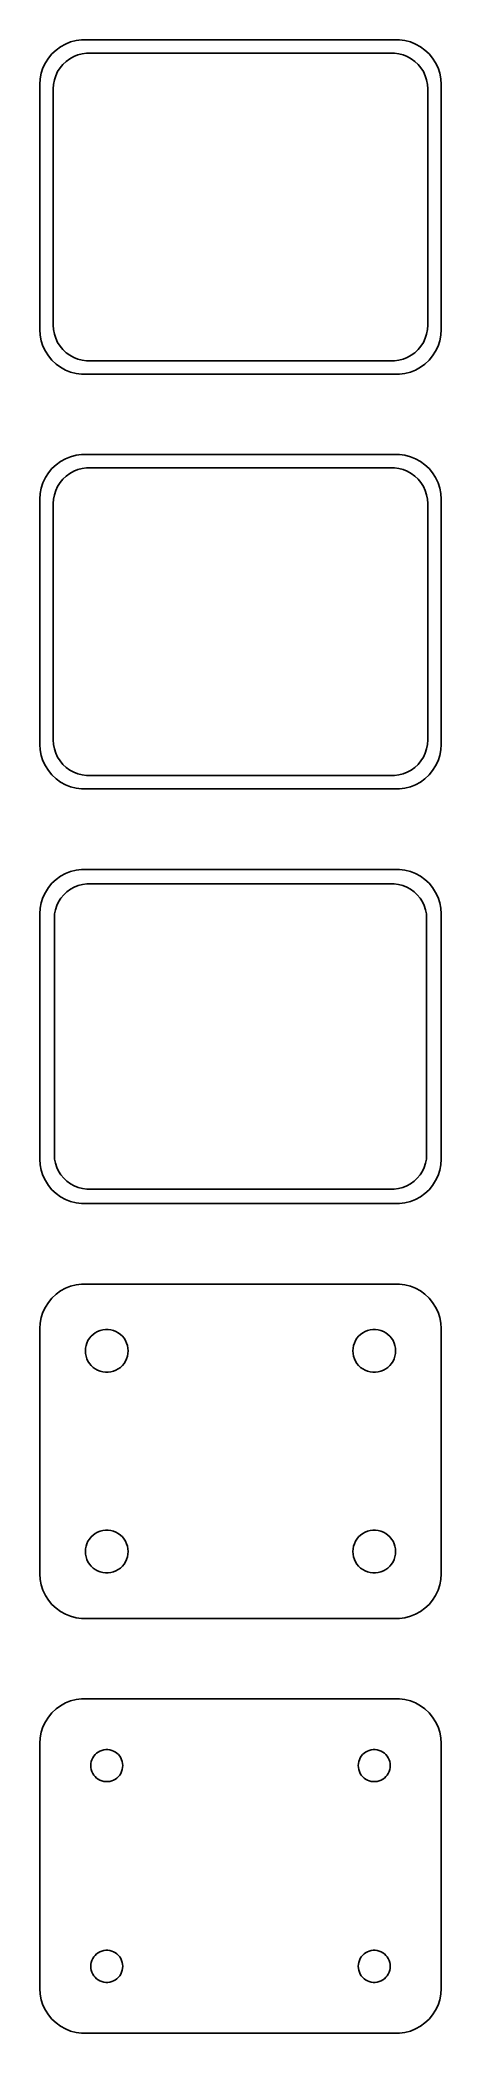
# Model space of a CAD drawing. Header units: metres. Extents: x -22 to 22, y 167 to 391.
import ezdxf

# ---------------------------------------------------------------- set-up
doc = ezdxf.new("R2010")
doc.units = ezdxf.units.M

msp = doc.modelspace()

# ---------------------------------------------------------------- linework, layer by layer
for p, q in [((-21.1448, 389.173), (-21.5451, 388.689)), ((-20.6871, 389.603), (-21.1448, 389.173)), ((-20.1791, 389.972), (-20.6871, 389.603)), ((-19.6289, 390.274), (-20.1791, 389.972)), ((-19.0451, 390.505), (-19.6289, 390.274)), ((-19.1433, 388.627), (-18.7031, 388.869)), ((-18.4369, 390.661), (-19.0451, 390.505)), ((-18.7031, 388.869), (-18.2361, 389.054)), ((-17.8139, 390.74), (-18.4369, 390.661)), ((-18.2361, 389.054), (-17.7495, 389.179)), ((17.8139, 390.74), (-17.8139, 390.74)), ((-17.7495, 389.179), (-17.2512, 389.242)), ((-17.2512, 389.242), (17.2512, 389.242)), ((17.2512, 389.242), (17.7495, 389.179)), ((17.7495, 389.179), (18.2361, 389.054)), ((18.4369, 390.661), (17.8139, 390.74)), ((18.2361, 389.054), (18.7031, 388.869)), ((19.0451, 390.505), (18.4369, 390.661)), ((18.7031, 388.869), (19.1433, 388.627)), ((19.6289, 390.274), (19.0451, 390.505)), ((20.1791, 389.972), (19.6289, 390.274)), ((20.6871, 389.603), (20.1791, 389.972)), ((21.1448, 389.173), (20.6871, 389.603)), ((21.5451, 388.689), (21.1448, 389.173)), ((-22.3429, 386.993), (-22.4606, 386.377)), ((-22.1489, 387.591), (-22.3429, 386.993)), ((-21.8815, 388.159), (-22.1489, 387.591)), ((-21.5451, 388.689), (-21.8815, 388.159)), ((-20.8743, 386.245), (-20.7191, 386.722)), ((-20.7191, 386.722), (-20.5052, 387.177)), ((-20.5052, 387.177), (-20.2361, 387.601)), ((-20.2361, 387.601), (-19.9159, 387.988)), ((-19.9159, 387.988), (-19.5497, 388.332)), ((-19.5497, 388.332), (-19.1433, 388.627)), ((19.1433, 388.627), (19.5497, 388.332)), ((19.5497, 388.332), (19.9159, 387.988)), ((19.9159, 387.988), (20.2361, 387.601)), ((20.2361, 387.601), (20.5052, 387.177)), ((20.5052, 387.177), (20.7191, 386.722)), ((20.7191, 386.722), (20.8743, 386.245)), ((21.8815, 388.159), (21.5451, 388.689)), ((22.1489, 387.591), (21.8815, 388.159)), ((22.3429, 386.993), (22.1489, 387.591)), ((22.4606, 386.377), (22.3429, 386.993)), ((-22.4606, 386.377), (-22.5, 385.75)), ((-22.5, 385.75), (-22.5, 358.25)), ((-21, 385.25), (-20.9684, 385.751)), ((-21, 358.75), (-21, 385.25)), ((-20.9684, 385.751), (-20.8743, 386.245)), ((20.8743, 386.245), (20.9684, 385.751)), ((20.9684, 385.751), (21, 385.25)), ((21, 385.25), (21, 358.75)), ((22.5, 385.75), (22.4606, 386.377)), ((22.5, 358.25), (22.5, 385.75)), ((-22.5, 358.25), (-22.4606, 357.623)), ((-22.4606, 357.623), (-22.3429, 357.007)), ((-20.9684, 358.249), (-21, 358.75)), ((-20.8743, 357.755), (-20.9684, 358.249)), ((-20.7191, 357.278), (-20.8743, 357.755)), ((20.8743, 357.755), (20.7191, 357.278)), ((20.9684, 358.249), (20.8743, 357.755)), ((21, 358.75), (20.9684, 358.249)), ((22.3429, 357.007), (22.4606, 357.623)), ((22.4606, 357.623), (22.5, 358.25)), ((-22.3429, 357.007), (-22.1489, 356.409)), ((-22.1489, 356.409), (-21.8815, 355.841)), ((-21.8815, 355.841), (-21.5451, 355.311)), ((-20.5052, 356.823), (-20.7191, 357.278)), ((-20.2361, 356.399), (-20.5052, 356.823)), ((-19.9159, 356.012), (-20.2361, 356.399)), ((-19.5497, 355.668), (-19.9159, 356.012)), ((-19.1433, 355.373), (-19.5497, 355.668)), ((-18.7031, 355.131), (-19.1433, 355.373)), ((19.1433, 355.373), (18.7031, 355.131)), ((19.5497, 355.668), (19.1433, 355.373)), ((19.9159, 356.012), (19.5497, 355.668)), ((20.2361, 356.399), (19.9159, 356.012)), ((20.5052, 356.823), (20.2361, 356.399)), ((20.7191, 357.278), (20.5052, 356.823)), ((21.5451, 355.311), (21.8815, 355.841)), ((21.8815, 355.841), (22.1489, 356.409)), ((22.1489, 356.409), (22.3429, 357.007)), ((-21.5451, 355.311), (-21.1448, 354.827)), ((-21.1448, 354.827), (-20.6871, 354.397)), ((-20.6871, 354.397), (-20.1791, 354.028)), ((-20.1791, 354.028), (-19.6289, 353.726)), ((-19.6289, 353.726), (-19.0451, 353.495)), ((-19.0451, 353.495), (-18.4369, 353.339)), ((-18.2361, 354.946), (-18.7031, 355.131)), ((-18.4369, 353.339), (-17.8139, 353.26)), ((-17.7495, 354.821), (-18.2361, 354.946)), ((-17.8139, 353.26), (17.8139, 353.26)), ((-17.2512, 354.758), (-17.7495, 354.821)), ((17.2512, 354.758), (-17.2512, 354.758)), ((17.7495, 354.821), (17.2512, 354.758)), ((18.2361, 354.946), (17.7495, 354.821)), ((17.8139, 353.26), (18.4369, 353.339)), ((18.7031, 355.131), (18.2361, 354.946)), ((18.4369, 353.339), (19.0451, 353.495)), ((19.0451, 353.495), (19.6289, 353.726)), ((19.6289, 353.726), (20.1791, 354.028)), ((20.1791, 354.028), (20.6871, 354.397)), ((20.6871, 354.397), (21.1448, 354.827)), ((21.1448, 354.827), (21.5451, 355.311)), ((-18.4369, 344.161), (-19.0451, 344.005)), ((-17.8139, 344.24), (-18.4369, 344.161)), ((17.8139, 344.24), (-17.8139, 344.24)), ((18.4369, 344.161), (17.8139, 344.24)), ((19.0451, 344.005), (18.4369, 344.161)), ((-21.5451, 342.189), (-21.8815, 341.659)), ((-21.1448, 342.673), (-21.5451, 342.189)), ((-20.6871, 343.103), (-21.1448, 342.673)), ((-20.1791, 343.472), (-20.6871, 343.103)), ((-19.6289, 343.774), (-20.1791, 343.472)), ((-19.0451, 344.005), (-19.6289, 343.774)), ((-19.5497, 341.832), (-19.1433, 342.127)), ((-19.1433, 342.127), (-18.7031, 342.369)), ((-18.7031, 342.369), (-18.2361, 342.554)), ((-18.2361, 342.554), (-17.7495, 342.679)), ((-17.7495, 342.679), (-17.2512, 342.742)), ((-17.2512, 342.742), (17.2512, 342.742)), ((17.2512, 342.742), (17.7495, 342.679)), ((17.7495, 342.679), (18.2361, 342.554)), ((18.2361, 342.554), (18.7031, 342.369)), ((18.7031, 342.369), (19.1433, 342.127)), ((19.6289, 343.774), (19.0451, 344.005)), ((19.1433, 342.127), (19.5497, 341.832)), ((20.1791, 343.472), (19.6289, 343.774)), ((20.6871, 343.103), (20.1791, 343.472)), ((21.1448, 342.673), (20.6871, 343.103)), ((21.5451, 342.189), (21.1448, 342.673)), ((21.8815, 341.659), (21.5451, 342.189)), ((-22.4606, 339.877), (-22.5, 339.25)), ((-22.3429, 340.493), (-22.4606, 339.877)), ((-22.1489, 341.091), (-22.3429, 340.493)), ((-21.8815, 341.659), (-22.1489, 341.091)), ((-20.9684, 339.251), (-20.8743, 339.745)), ((-20.8743, 339.745), (-20.7191, 340.222)), ((-20.7191, 340.222), (-20.5052, 340.677)), ((-20.5052, 340.677), (-20.2361, 341.101)), ((-20.2361, 341.101), (-19.9159, 341.488)), ((-19.9159, 341.488), (-19.5497, 341.832)), ((19.5497, 341.832), (19.9159, 341.488)), ((19.9159, 341.488), (20.2361, 341.101)), ((20.2361, 341.101), (20.5052, 340.677)), ((20.5052, 340.677), (20.7191, 340.222)), ((20.7191, 340.222), (20.8743, 339.745)), ((20.8743, 339.745), (20.9684, 339.251)), ((22.1489, 341.091), (21.8815, 341.659)), ((22.3429, 340.493), (22.1489, 341.091)), ((22.4606, 339.877), (22.3429, 340.493)), ((22.5, 339.25), (22.4606, 339.877)), ((-22.5, 339.25), (-22.5, 311.75)), ((-21, 338.75), (-20.9684, 339.251)), ((-21, 312.25), (-21, 338.75)), ((20.9684, 339.251), (21, 338.75)), ((21, 338.75), (21, 312.25)), ((22.5, 311.75), (22.5, 339.25)), ((-22.5, 311.75), (-22.4606, 311.123)), ((-22.4606, 311.123), (-22.3429, 310.507)), ((-20.9684, 311.749), (-21, 312.25)), ((-20.8743, 311.255), (-20.9684, 311.749)), ((-20.7191, 310.778), (-20.8743, 311.255)), ((-20.5052, 310.323), (-20.7191, 310.778)), ((20.7191, 310.778), (20.5052, 310.323)), ((20.8743, 311.255), (20.7191, 310.778)), ((20.9684, 311.749), (20.8743, 311.255)), ((21, 312.25), (20.9684, 311.749)), ((22.3429, 310.507), (22.4606, 311.123)), ((22.4606, 311.123), (22.5, 311.75)), ((-22.3429, 310.507), (-22.1489, 309.909)), ((-22.1489, 309.909), (-21.8815, 309.341)), ((-21.8815, 309.341), (-21.5451, 308.811)), ((-21.5451, 308.811), (-21.1448, 308.327)), ((-20.2361, 309.899), (-20.5052, 310.323)), ((-19.9159, 309.512), (-20.2361, 309.899)), ((-19.5497, 309.168), (-19.9159, 309.512)), ((-19.1433, 308.873), (-19.5497, 309.168)), ((-18.7031, 308.631), (-19.1433, 308.873)), ((-18.2361, 308.446), (-18.7031, 308.631)), ((-17.7495, 308.321), (-18.2361, 308.446)), ((18.2361, 308.446), (17.7495, 308.321)), ((18.7031, 308.631), (18.2361, 308.446)), ((19.1433, 308.873), (18.7031, 308.631)), ((19.5497, 309.168), (19.1433, 308.873)), ((19.9159, 309.512), (19.5497, 309.168)), ((20.2361, 309.899), (19.9159, 309.512)), ((20.5052, 310.323), (20.2361, 309.899)), ((21.1448, 308.327), (21.5451, 308.811)), ((21.5451, 308.811), (21.8815, 309.341)), ((21.8815, 309.341), (22.1489, 309.909)), ((22.1489, 309.909), (22.3429, 310.507)), ((-21.1448, 308.327), (-20.6871, 307.897)), ((-20.6871, 307.897), (-20.1791, 307.528)), ((-20.1791, 307.528), (-19.6289, 307.226)), ((-19.6289, 307.226), (-19.0451, 306.995)), ((-19.0451, 306.995), (-18.4369, 306.839)), ((-18.4369, 306.839), (-17.8139, 306.76)), ((-17.8139, 306.76), (17.8139, 306.76)), ((-17.2512, 308.258), (-17.7495, 308.321)), ((17.2512, 308.258), (-17.2512, 308.258)), ((17.7495, 308.321), (17.2512, 308.258)), ((17.8139, 306.76), (18.4369, 306.839)), ((18.4369, 306.839), (19.0451, 306.995)), ((19.0451, 306.995), (19.6289, 307.226)), ((19.6289, 307.226), (20.1791, 307.528)), ((20.1791, 307.528), (20.6871, 307.897)), ((20.6871, 307.897), (21.1448, 308.327)), ((-19.6289, 297.274), (-20.1791, 296.972)), ((-19.0451, 297.505), (-19.6289, 297.274)), ((-18.4369, 297.661), (-19.0451, 297.505)), ((-17.8139, 297.74), (-18.4369, 297.661)), ((17.8139, 297.74), (-17.8139, 297.74)), ((18.4369, 297.661), (17.8139, 297.74)), ((19.0451, 297.505), (18.4369, 297.661)), ((19.6289, 297.274), (19.0451, 297.505)), ((20.1791, 296.972), (19.6289, 297.274)), ((-21.8815, 295.159), (-22.1489, 294.591)), ((-21.5451, 295.689), (-21.8815, 295.159)), ((-21.1448, 296.173), (-21.5451, 295.689)), ((-20.6871, 296.603), (-21.1448, 296.173)), ((-20.1791, 296.972), (-20.6871, 296.603)), ((-19.823, 294.901), (-19.4685, 295.234)), ((-19.4685, 295.234), (-19.0751, 295.52)), ((-19.0751, 295.52), (-18.6489, 295.754)), ((-18.6489, 295.754), (-18.1967, 295.933)), ((-18.1967, 295.933), (-17.7256, 296.054)), ((-17.7256, 296.054), (-17.2432, 296.115)), ((-17.2432, 296.115), (17.2432, 296.115)), ((17.2432, 296.115), (17.7256, 296.054)), ((17.7256, 296.054), (18.1967, 295.933)), ((18.1967, 295.933), (18.6489, 295.754)), ((18.6489, 295.754), (19.0751, 295.52)), ((19.0751, 295.52), (19.4685, 295.234)), ((19.4685, 295.234), (19.823, 294.901)), ((20.6871, 296.603), (20.1791, 296.972)), ((21.1448, 296.173), (20.6871, 296.603)), ((21.5451, 295.689), (21.1448, 296.173)), ((21.8815, 295.159), (21.5451, 295.689)), ((22.1489, 294.591), (21.8815, 295.159)), ((-22.4606, 293.377), (-22.5, 292.75)), ((-22.3429, 293.993), (-22.4606, 293.377)), ((-22.1489, 294.591), (-22.3429, 293.993)), ((-20.8421, 292.735), (-20.751, 293.213)), ((-20.751, 293.213), (-20.6007, 293.676)), ((-20.6007, 293.676), (-20.3936, 294.116)), ((-20.3936, 294.116), (-20.133, 294.526)), ((-20.133, 294.526), (-19.823, 294.901)), ((19.823, 294.901), (20.133, 294.526)), ((20.133, 294.526), (20.3936, 294.116)), ((20.3936, 294.116), (20.6007, 293.676)), ((20.6007, 293.676), (20.751, 293.213)), ((20.751, 293.213), (20.8421, 292.735)), ((22.3429, 293.993), (22.1489, 294.591)), ((22.4606, 293.377), (22.3429, 293.993)), ((22.5, 292.75), (22.4606, 293.377)), ((-22.5, 292.75), (-22.5, 265.25)), ((-20.8726, 292.25), (-20.8421, 292.735)), ((-20.8726, 265.75), (-20.8726, 292.25)), ((20.8421, 292.735), (20.8726, 292.25)), ((20.8726, 292.25), (20.8726, 265.75)), ((22.5, 265.25), (22.5, 292.75)), ((-22.5, 265.25), (-22.4606, 264.623)), ((-22.4606, 264.623), (-22.3429, 264.007)), ((-22.3429, 264.007), (-22.1489, 263.409)), ((-20.8421, 265.265), (-20.8726, 265.75)), ((-20.751, 264.787), (-20.8421, 265.265)), ((-20.6007, 264.324), (-20.751, 264.787)), ((-20.3936, 263.884), (-20.6007, 264.324)), ((-20.133, 263.474), (-20.3936, 263.884)), ((20.3936, 263.884), (20.133, 263.474)), ((20.6007, 264.324), (20.3936, 263.884)), ((20.751, 264.787), (20.6007, 264.324)), ((20.8421, 265.265), (20.751, 264.787)), ((20.8726, 265.75), (20.8421, 265.265)), ((22.1489, 263.409), (22.3429, 264.007)), ((22.3429, 264.007), (22.4606, 264.623)), ((22.4606, 264.623), (22.5, 265.25)), ((-22.1489, 263.409), (-21.8815, 262.841)), ((-21.8815, 262.841), (-21.5451, 262.311)), ((-21.5451, 262.311), (-21.1448, 261.827)), ((-21.1448, 261.827), (-20.6871, 261.397)), ((-19.823, 263.099), (-20.133, 263.474)), ((-19.4685, 262.766), (-19.823, 263.099)), ((-19.0751, 262.48), (-19.4685, 262.766)), ((-18.6489, 262.246), (-19.0751, 262.48)), ((-18.1967, 262.067), (-18.6489, 262.246)), ((-17.7256, 261.946), (-18.1967, 262.067)), ((-17.2432, 261.885), (-17.7256, 261.946)), ((17.2432, 261.885), (-17.2432, 261.885)), ((17.7256, 261.946), (17.2432, 261.885)), ((18.1967, 262.067), (17.7256, 261.946)), ((18.6489, 262.246), (18.1967, 262.067)), ((19.0751, 262.48), (18.6489, 262.246)), ((19.4685, 262.766), (19.0751, 262.48)), ((19.823, 263.099), (19.4685, 262.766)), ((20.133, 263.474), (19.823, 263.099)), ((20.6871, 261.397), (21.1448, 261.827)), ((21.1448, 261.827), (21.5451, 262.311)), ((21.5451, 262.311), (21.8815, 262.841)), ((21.8815, 262.841), (22.1489, 263.409)), ((-20.6871, 261.397), (-20.1791, 261.028)), ((-20.1791, 261.028), (-19.6289, 260.726)), ((-19.6289, 260.726), (-19.0451, 260.495)), ((-19.0451, 260.495), (-18.4369, 260.339)), ((-18.4369, 260.339), (-17.8139, 260.26)), ((-17.8139, 260.26), (17.8139, 260.26)), ((17.8139, 260.26), (18.4369, 260.339)), ((18.4369, 260.339), (19.0451, 260.495)), ((19.0451, 260.495), (19.6289, 260.726)), ((19.6289, 260.726), (20.1791, 261.028)), ((20.1791, 261.028), (20.6871, 261.397)), ((-20.1791, 250.472), (-20.6871, 250.103)), ((-19.6289, 250.774), (-20.1791, 250.472)), ((-19.0451, 251.005), (-19.6289, 250.774)), ((-18.4369, 251.161), (-19.0451, 251.005)), ((-17.8139, 251.24), (-18.4369, 251.161)), ((17.8139, 251.24), (-17.8139, 251.24)), ((18.4369, 251.161), (17.8139, 251.24)), ((19.0451, 251.005), (18.4369, 251.161)), ((19.6289, 250.774), (19.0451, 251.005)), ((20.1791, 250.472), (19.6289, 250.774)), ((20.6871, 250.103), (20.1791, 250.472)), ((-22.1489, 248.091), (-22.3429, 247.493)), ((-21.8815, 248.659), (-22.1489, 248.091)), ((-21.5451, 249.189), (-21.8815, 248.659)), ((-21.1448, 249.673), (-21.5451, 249.189)), ((-20.6871, 250.103), (-21.1448, 249.673)), ((21.1448, 249.673), (20.6871, 250.103)), ((21.5451, 249.189), (21.1448, 249.673)), ((21.8815, 248.659), (21.5451, 249.189)), ((22.1489, 248.091), (21.8815, 248.659)), ((22.3429, 247.493), (22.1489, 248.091)), ((-22.4606, 246.877), (-22.5, 246.25)), ((-22.5, 246.25), (-22.5, 218.75)), ((-22.3429, 247.493), (-22.4606, 246.877)), ((-16.286, 245.776), (-16.0219, 245.922)), ((-16.0219, 245.922), (-15.7416, 246.033)), ((-15.7416, 246.033), (-15.4497, 246.107)), ((-15.4497, 246.107), (-15.1507, 246.145)), ((-15.1507, 246.145), (-14.8493, 246.145)), ((-14.8493, 246.145), (-14.5503, 246.107)), ((-14.5503, 246.107), (-14.2583, 246.033)), ((-14.2583, 246.033), (-13.9781, 245.922)), ((-13.9781, 245.922), (-13.714, 245.776)), ((13.714, 245.776), (13.9781, 245.922)), ((13.9781, 245.922), (14.2583, 246.033)), ((14.2583, 246.033), (14.5503, 246.107)), ((14.5503, 246.107), (14.8493, 246.145)), ((14.8493, 246.145), (15.1507, 246.145)), ((15.1507, 246.145), (15.4497, 246.107)), ((15.4497, 246.107), (15.7416, 246.033)), ((15.7416, 246.033), (16.0219, 245.922)), ((16.0219, 245.922), (16.286, 245.776)), ((22.4606, 246.877), (22.3429, 247.493)), ((22.5, 246.25), (22.4606, 246.877)), ((22.5, 218.75), (22.5, 246.25)), ((-17.4, 243.75), (-17.3811, 244.051)), ((-17.3811, 243.449), (-17.4, 243.75)), ((-17.3811, 244.051), (-17.3246, 244.347)), ((-17.3246, 244.347), (-17.2315, 244.633)), ((-17.2315, 244.633), (-17.1031, 244.906)), ((-17.1031, 244.906), (-16.9416, 245.161)), ((-16.9416, 245.161), (-16.7495, 245.393)), ((-16.7495, 245.393), (-16.5298, 245.599)), ((-16.5298, 245.599), (-16.286, 245.776)), ((-13.714, 245.776), (-13.4702, 245.599)), ((-13.4702, 245.599), (-13.2505, 245.393)), ((-13.2505, 245.393), (-13.0583, 245.161)), ((-13.0583, 245.161), (-12.8969, 244.906)), ((-12.8969, 244.906), (-12.7685, 244.633)), ((-12.7685, 244.633), (-12.6754, 244.347)), ((-12.6754, 244.347), (-12.6189, 244.051)), ((-12.6189, 244.051), (-12.6, 243.75)), ((-12.6, 243.75), (-12.6189, 243.449)), ((12.6, 243.75), (12.6189, 244.051)), ((12.6189, 243.449), (12.6, 243.75)), ((12.6189, 244.051), (12.6754, 244.347)), ((12.6754, 244.347), (12.7685, 244.633)), ((12.7685, 244.633), (12.8969, 244.906)), ((12.8969, 244.906), (13.0583, 245.161)), ((13.0583, 245.161), (13.2505, 245.393)), ((13.2505, 245.393), (13.4702, 245.599)), ((13.4702, 245.599), (13.714, 245.776)), ((16.286, 245.776), (16.5298, 245.599)), ((16.5298, 245.599), (16.7495, 245.393)), ((16.7495, 245.393), (16.9416, 245.161)), ((16.9416, 245.161), (17.1031, 244.906)), ((17.1031, 244.906), (17.2315, 244.633)), ((17.2315, 244.633), (17.3246, 244.347)), ((17.3246, 244.347), (17.3811, 244.051)), ((17.3811, 244.051), (17.4, 243.75)), ((17.4, 243.75), (17.3811, 243.449)), ((-17.3246, 243.153), (-17.3811, 243.449)), ((-17.2315, 242.867), (-17.3246, 243.153)), ((-17.1031, 242.594), (-17.2315, 242.867)), ((-16.9416, 242.339), (-17.1031, 242.594)), ((-16.7495, 242.107), (-16.9416, 242.339)), ((-16.5298, 241.901), (-16.7495, 242.107)), ((-16.286, 241.724), (-16.5298, 241.901)), ((-16.0219, 241.578), (-16.286, 241.724)), ((-15.7416, 241.467), (-16.0219, 241.578)), ((-15.4497, 241.393), (-15.7416, 241.467)), ((-15.1507, 241.355), (-15.4497, 241.393)), ((-14.5503, 241.393), (-14.8493, 241.355)), ((-14.2583, 241.467), (-14.5503, 241.393)), ((-13.9781, 241.578), (-14.2583, 241.467)), ((-13.714, 241.724), (-13.9781, 241.578)), ((-13.4702, 241.901), (-13.714, 241.724)), ((-13.2505, 242.107), (-13.4702, 241.901)), ((-13.0583, 242.339), (-13.2505, 242.107)), ((-12.8969, 242.594), (-13.0583, 242.339)), ((-12.7685, 242.867), (-12.8969, 242.594)), ((-12.6754, 243.153), (-12.7685, 242.867)), ((-12.6189, 243.449), (-12.6754, 243.153)), ((12.6754, 243.153), (12.6189, 243.449)), ((12.7685, 242.867), (12.6754, 243.153)), ((12.8969, 242.594), (12.7685, 242.867)), ((13.0583, 242.339), (12.8969, 242.594)), ((13.2505, 242.107), (13.0583, 242.339)), ((13.4702, 241.901), (13.2505, 242.107)), ((13.714, 241.724), (13.4702, 241.901)), ((13.9781, 241.578), (13.714, 241.724)), ((14.2583, 241.467), (13.9781, 241.578)), ((14.5503, 241.393), (14.2583, 241.467)), ((14.8493, 241.355), (14.5503, 241.393)), ((15.4497, 241.393), (15.1507, 241.355)), ((15.7416, 241.467), (15.4497, 241.393)), ((16.0219, 241.578), (15.7416, 241.467)), ((16.286, 241.724), (16.0219, 241.578)), ((16.5298, 241.901), (16.286, 241.724)), ((16.7495, 242.107), (16.5298, 241.901)), ((16.9416, 242.339), (16.7495, 242.107)), ((17.1031, 242.594), (16.9416, 242.339)), ((17.2315, 242.867), (17.1031, 242.594)), ((17.3246, 243.153), (17.2315, 242.867)), ((17.3811, 243.449), (17.3246, 243.153)), ((-14.8493, 241.355), (-15.1507, 241.355)), ((15.1507, 241.355), (14.8493, 241.355)), ((-16.0219, 223.422), (-15.7416, 223.533)), ((-15.7416, 223.533), (-15.4497, 223.607)), ((-15.4497, 223.607), (-15.1507, 223.645)), ((-15.1507, 223.645), (-14.8493, 223.645)), ((-14.8493, 223.645), (-14.5503, 223.607)), ((-14.5503, 223.607), (-14.2583, 223.533)), ((-14.2583, 223.533), (-13.9781, 223.422)), ((13.9781, 223.422), (14.2583, 223.533)), ((14.2583, 223.533), (14.5503, 223.607)), ((14.5503, 223.607), (14.8493, 223.645)), ((14.8493, 223.645), (15.1507, 223.645)), ((15.1507, 223.645), (15.4497, 223.607)), ((15.4497, 223.607), (15.7416, 223.533)), ((15.7416, 223.533), (16.0219, 223.422)), ((-17.4, 221.25), (-17.3811, 221.551)), ((-17.3811, 220.949), (-17.4, 221.25)), ((-17.3811, 221.551), (-17.3246, 221.847)), ((-17.3246, 221.847), (-17.2315, 222.133)), ((-17.2315, 222.133), (-17.1031, 222.406)), ((-17.1031, 222.406), (-16.9416, 222.661)), ((-16.9416, 222.661), (-16.7495, 222.893)), ((-16.7495, 222.893), (-16.5298, 223.099)), ((-16.5298, 223.099), (-16.286, 223.276)), ((-16.286, 223.276), (-16.0219, 223.422)), ((-13.9781, 223.422), (-13.714, 223.276)), ((-13.714, 223.276), (-13.4702, 223.099)), ((-13.4702, 223.099), (-13.2505, 222.893)), ((-13.2505, 222.893), (-13.0583, 222.661)), ((-13.0583, 222.661), (-12.8969, 222.406)), ((-12.8969, 222.406), (-12.7685, 222.133)), ((-12.7685, 222.133), (-12.6754, 221.847)), ((-12.6754, 221.847), (-12.6189, 221.551)), ((-12.6189, 221.551), (-12.6, 221.25)), ((-12.6, 221.25), (-12.6189, 220.949)), ((12.6, 221.25), (12.6189, 221.551)), ((12.6189, 220.949), (12.6, 221.25)), ((12.6189, 221.551), (12.6754, 221.847)), ((12.6754, 221.847), (12.7685, 222.133)), ((12.7685, 222.133), (12.8969, 222.406)), ((12.8969, 222.406), (13.0583, 222.661)), ((13.0583, 222.661), (13.2505, 222.893)), ((13.2505, 222.893), (13.4702, 223.099)), ((13.4702, 223.099), (13.714, 223.276)), ((13.714, 223.276), (13.9781, 223.422)), ((16.0219, 223.422), (16.286, 223.276)), ((16.286, 223.276), (16.5298, 223.099)), ((16.5298, 223.099), (16.7495, 222.893)), ((16.7495, 222.893), (16.9416, 222.661)), ((16.9416, 222.661), (17.1031, 222.406)), ((17.1031, 222.406), (17.2315, 222.133)), ((17.2315, 222.133), (17.3246, 221.847)), ((17.3246, 221.847), (17.3811, 221.551)), ((17.3811, 221.551), (17.4, 221.25)), ((17.4, 221.25), (17.3811, 220.949)), ((-17.3246, 220.653), (-17.3811, 220.949)), ((-17.2315, 220.367), (-17.3246, 220.653)), ((-17.1031, 220.094), (-17.2315, 220.367)), ((-16.9416, 219.839), (-17.1031, 220.094)), ((-16.7495, 219.607), (-16.9416, 219.839)), ((-16.5298, 219.401), (-16.7495, 219.607)), ((-16.286, 219.224), (-16.5298, 219.401)), ((-16.0219, 219.078), (-16.286, 219.224)), ((-15.7416, 218.967), (-16.0219, 219.078)), ((-13.9781, 219.078), (-14.2583, 218.967)), ((-13.714, 219.224), (-13.9781, 219.078)), ((-13.4702, 219.401), (-13.714, 219.224)), ((-13.2505, 219.607), (-13.4702, 219.401)), ((-13.0583, 219.839), (-13.2505, 219.607)), ((-12.8969, 220.094), (-13.0583, 219.839)), ((-12.7685, 220.367), (-12.8969, 220.094)), ((-12.6754, 220.653), (-12.7685, 220.367)), ((-12.6189, 220.949), (-12.6754, 220.653)), ((12.6754, 220.653), (12.6189, 220.949)), ((12.7685, 220.367), (12.6754, 220.653)), ((12.8969, 220.094), (12.7685, 220.367)), ((13.0583, 219.839), (12.8969, 220.094)), ((13.2505, 219.607), (13.0583, 219.839)), ((13.4702, 219.401), (13.2505, 219.607)), ((13.714, 219.224), (13.4702, 219.401)), ((13.9781, 219.078), (13.714, 219.224)), ((14.2583, 218.967), (13.9781, 219.078)), ((16.0219, 219.078), (15.7416, 218.967)), ((16.286, 219.224), (16.0219, 219.078)), ((16.5298, 219.401), (16.286, 219.224)), ((16.7495, 219.607), (16.5298, 219.401)), ((16.9416, 219.839), (16.7495, 219.607)), ((17.1031, 220.094), (16.9416, 219.839)), ((17.2315, 220.367), (17.1031, 220.094)), ((17.3246, 220.653), (17.2315, 220.367)), ((17.3811, 220.949), (17.3246, 220.653)), ((-22.5, 218.75), (-22.4606, 218.123)), ((-22.4606, 218.123), (-22.3429, 217.507)), ((-22.3429, 217.507), (-22.1489, 216.909)), ((-22.1489, 216.909), (-21.8815, 216.341)), ((-15.4497, 218.893), (-15.7416, 218.967)), ((-15.1507, 218.855), (-15.4497, 218.893)), ((-14.8493, 218.855), (-15.1507, 218.855)), ((-14.5503, 218.893), (-14.8493, 218.855)), ((-14.2583, 218.967), (-14.5503, 218.893)), ((14.5503, 218.893), (14.2583, 218.967)), ((14.8493, 218.855), (14.5503, 218.893)), ((15.1507, 218.855), (14.8493, 218.855)), ((15.4497, 218.893), (15.1507, 218.855)), ((15.7416, 218.967), (15.4497, 218.893)), ((21.8815, 216.341), (22.1489, 216.909)), ((22.1489, 216.909), (22.3429, 217.507)), ((22.3429, 217.507), (22.4606, 218.123)), ((22.4606, 218.123), (22.5, 218.75)), ((-21.8815, 216.341), (-21.5451, 215.811)), ((-21.5451, 215.811), (-21.1448, 215.327)), ((-21.1448, 215.327), (-20.6871, 214.897)), ((-20.6871, 214.897), (-20.1791, 214.528)), ((20.1791, 214.528), (20.6871, 214.897)), ((20.6871, 214.897), (21.1448, 215.327)), ((21.1448, 215.327), (21.5451, 215.811)), ((21.5451, 215.811), (21.8815, 216.341)), ((-20.1791, 214.528), (-19.6289, 214.226)), ((-19.6289, 214.226), (-19.0451, 213.995)), ((-19.0451, 213.995), (-18.4369, 213.839)), ((-18.4369, 213.839), (-17.8139, 213.76)), ((-17.8139, 213.76), (17.8139, 213.76)), ((17.8139, 213.76), (18.4369, 213.839)), ((18.4369, 213.839), (19.0451, 213.995)), ((19.0451, 213.995), (19.6289, 214.226)), ((19.6289, 214.226), (20.1791, 214.528)), ((-20.6871, 203.603), (-21.1448, 203.173)), ((-20.1791, 203.972), (-20.6871, 203.603)), ((-19.6289, 204.274), (-20.1791, 203.972)), ((-19.0451, 204.505), (-19.6289, 204.274)), ((-18.4369, 204.661), (-19.0451, 204.505)), ((-17.8139, 204.74), (-18.4369, 204.661)), ((17.8139, 204.74), (-17.8139, 204.74)), ((18.4369, 204.661), (17.8139, 204.74)), ((19.0451, 204.505), (18.4369, 204.661)), ((19.6289, 204.274), (19.0451, 204.505)), ((20.1791, 203.972), (19.6289, 204.274)), ((20.6871, 203.603), (20.1791, 203.972)), ((21.1448, 203.173), (20.6871, 203.603)), ((-22.1489, 201.591), (-22.3429, 200.993)), ((-21.8815, 202.159), (-22.1489, 201.591)), ((-21.5451, 202.689), (-21.8815, 202.159)), ((-21.1448, 203.173), (-21.5451, 202.689)), ((21.5451, 202.689), (21.1448, 203.173)), ((21.8815, 202.159), (21.5451, 202.689)), ((22.1489, 201.591), (21.8815, 202.159)), ((22.3429, 200.993), (22.1489, 201.591)), ((-22.4606, 200.377), (-22.5, 199.75)), ((-22.5, 199.75), (-22.5, 172.25)), ((-22.3429, 200.993), (-22.4606, 200.377)), ((-15.7664, 198.879), (-15.5562, 198.962)), ((-15.5562, 198.962), (-15.3373, 199.018)), ((-15.3373, 199.018), (-15.113, 199.046)), ((-15.113, 199.046), (-14.887, 199.046)), ((-14.887, 199.046), (-14.6627, 199.018)), ((-14.6627, 199.018), (-14.4438, 198.962)), ((-14.4438, 198.962), (-14.2336, 198.879)), ((14.2336, 198.879), (14.4438, 198.962)), ((14.4438, 198.962), (14.6627, 199.018)), ((14.6627, 199.018), (14.887, 199.046)), ((14.887, 199.046), (15.113, 199.046)), ((15.113, 199.046), (15.3373, 199.018)), ((15.3373, 199.018), (15.5562, 198.962)), ((15.5562, 198.962), (15.7664, 198.879)), ((22.4606, 200.377), (22.3429, 200.993)), ((22.5, 199.75), (22.4606, 200.377)), ((22.5, 172.25), (22.5, 199.75)), ((-16.8, 197.25), (-16.7858, 197.476)), ((-16.7858, 197.024), (-16.8, 197.25)), ((-16.7858, 197.476), (-16.7434, 197.698)), ((-16.7434, 196.802), (-16.7858, 197.024)), ((-16.7434, 197.698), (-16.6736, 197.913)), ((-16.6736, 196.587), (-16.7434, 196.802)), ((-16.6736, 197.913), (-16.5773, 198.117)), ((-16.5773, 198.117), (-16.4562, 198.308)), ((-16.4562, 198.308), (-16.3121, 198.482)), ((-16.3121, 198.482), (-16.1474, 198.637)), ((-16.1474, 198.637), (-15.9645, 198.77)), ((-15.9645, 198.77), (-15.7664, 198.879)), ((-14.2336, 198.879), (-14.0355, 198.77)), ((-14.0355, 198.77), (-13.8526, 198.637)), ((-13.8526, 198.637), (-13.6879, 198.482)), ((-13.6879, 198.482), (-13.5438, 198.308)), ((-13.5438, 198.308), (-13.4226, 198.117)), ((-13.4226, 198.117), (-13.3264, 197.913)), ((-13.3264, 197.913), (-13.2565, 197.698)), ((-13.2565, 196.802), (-13.3264, 196.587)), ((-13.2565, 197.698), (-13.2142, 197.476)), ((-13.2142, 197.024), (-13.2565, 196.802)), ((-13.2142, 197.476), (-13.2, 197.25)), ((-13.2, 197.25), (-13.2142, 197.024)), ((13.2, 197.25), (13.2142, 197.476)), ((13.2142, 197.024), (13.2, 197.25)), ((13.2142, 197.476), (13.2565, 197.698)), ((13.2565, 196.802), (13.2142, 197.024)), ((13.2565, 197.698), (13.3264, 197.913)), ((13.3264, 196.587), (13.2565, 196.802)), ((13.3264, 197.913), (13.4226, 198.117)), ((13.4226, 198.117), (13.5438, 198.308)), ((13.5438, 198.308), (13.6879, 198.482)), ((13.6879, 198.482), (13.8526, 198.637)), ((13.8526, 198.637), (14.0355, 198.77)), ((14.0355, 198.77), (14.2336, 198.879)), ((15.7664, 198.879), (15.9645, 198.77)), ((15.9645, 198.77), (16.1474, 198.637)), ((16.1474, 198.637), (16.3121, 198.482)), ((16.3121, 198.482), (16.4562, 198.308)), ((16.4562, 198.308), (16.5773, 198.117)), ((16.5773, 198.117), (16.6736, 197.913)), ((16.6736, 197.913), (16.7434, 197.698)), ((16.7434, 196.802), (16.6736, 196.587)), ((16.7434, 197.698), (16.7858, 197.476)), ((16.7858, 197.024), (16.7434, 196.802)), ((16.7858, 197.476), (16.8, 197.25)), ((16.8, 197.25), (16.7858, 197.024)), ((-16.5773, 196.383), (-16.6736, 196.587)), ((-16.4562, 196.192), (-16.5773, 196.383)), ((-16.3121, 196.018), (-16.4562, 196.192)), ((-16.1474, 195.863), (-16.3121, 196.018)), ((-15.9645, 195.73), (-16.1474, 195.863)), ((-15.7664, 195.621), (-15.9645, 195.73)), ((-15.5562, 195.538), (-15.7664, 195.621)), ((-15.3373, 195.482), (-15.5562, 195.538)), ((-15.113, 195.454), (-15.3373, 195.482)), ((-14.887, 195.454), (-15.113, 195.454)), ((-14.6627, 195.482), (-14.887, 195.454)), ((-14.4438, 195.538), (-14.6627, 195.482)), ((-14.2336, 195.621), (-14.4438, 195.538)), ((-14.0355, 195.73), (-14.2336, 195.621)), ((-13.8526, 195.863), (-14.0355, 195.73)), ((-13.6879, 196.018), (-13.8526, 195.863)), ((-13.5438, 196.192), (-13.6879, 196.018)), ((-13.4226, 196.383), (-13.5438, 196.192)), ((-13.3264, 196.587), (-13.4226, 196.383)), ((13.4226, 196.383), (13.3264, 196.587)), ((13.5438, 196.192), (13.4226, 196.383)), ((13.6879, 196.018), (13.5438, 196.192)), ((13.8526, 195.863), (13.6879, 196.018)), ((14.0355, 195.73), (13.8526, 195.863)), ((14.2336, 195.621), (14.0355, 195.73)), ((14.4438, 195.538), (14.2336, 195.621)), ((14.6627, 195.482), (14.4438, 195.538)), ((14.887, 195.454), (14.6627, 195.482)), ((15.113, 195.454), (14.887, 195.454)), ((15.3373, 195.482), (15.113, 195.454)), ((15.5562, 195.538), (15.3373, 195.482)), ((15.7664, 195.621), (15.5562, 195.538)), ((15.9645, 195.73), (15.7664, 195.621)), ((16.1474, 195.863), (15.9645, 195.73)), ((16.3121, 196.018), (16.1474, 195.863)), ((16.4562, 196.192), (16.3121, 196.018)), ((16.5773, 196.383), (16.4562, 196.192)), ((16.6736, 196.587), (16.5773, 196.383)), ((-16.8, 174.75), (-16.7858, 174.976)), ((-16.7858, 174.524), (-16.8, 174.75)), ((-16.7858, 174.976), (-16.7434, 175.198)), ((-16.7434, 174.302), (-16.7858, 174.524)), ((-16.7434, 175.198), (-16.6736, 175.413)), ((-16.6736, 175.413), (-16.5773, 175.617)), ((-16.5773, 175.617), (-16.4562, 175.808)), ((-16.4562, 175.808), (-16.3121, 175.982)), ((-16.3121, 175.982), (-16.1474, 176.137)), ((-16.1474, 176.137), (-15.9645, 176.27)), ((-15.9645, 176.27), (-15.7664, 176.379)), ((-15.7664, 176.379), (-15.5562, 176.462)), ((-15.5562, 176.462), (-15.3373, 176.518)), ((-15.3373, 176.518), (-15.113, 176.546)), ((-15.113, 176.546), (-14.887, 176.546)), ((-14.887, 176.546), (-14.6627, 176.518)), ((-14.6627, 176.518), (-14.4438, 176.462)), ((-14.4438, 176.462), (-14.2336, 176.379)), ((-14.2336, 176.379), (-14.0355, 176.27)), ((-14.0355, 176.27), (-13.8526, 176.137)), ((-13.8526, 176.137), (-13.6879, 175.982)), ((-13.6879, 175.982), (-13.5438, 175.808)), ((-13.5438, 175.808), (-13.4226, 175.617)), ((-13.4226, 175.617), (-13.3264, 175.413)), ((-13.3264, 175.413), (-13.2565, 175.198)), ((-13.2565, 175.198), (-13.2142, 174.976)), ((-13.2142, 174.524), (-13.2565, 174.302)), ((-13.2142, 174.976), (-13.2, 174.75)), ((-13.2, 174.75), (-13.2142, 174.524)), ((13.2, 174.75), (13.2142, 174.976)), ((13.2142, 174.524), (13.2, 174.75)), ((13.2142, 174.976), (13.2565, 175.198)), ((13.2565, 174.302), (13.2142, 174.524)), ((13.2565, 175.198), (13.3264, 175.413)), ((13.3264, 175.413), (13.4226, 175.617)), ((13.4226, 175.617), (13.5438, 175.808)), ((13.5438, 175.808), (13.6879, 175.982)), ((13.6879, 175.982), (13.8526, 176.137)), ((13.8526, 176.137), (14.0355, 176.27)), ((14.0355, 176.27), (14.2336, 176.379)), ((14.2336, 176.379), (14.4438, 176.462)), ((14.4438, 176.462), (14.6627, 176.518)), ((14.6627, 176.518), (14.887, 176.546)), ((14.887, 176.546), (15.113, 176.546)), ((15.113, 176.546), (15.3373, 176.518)), ((15.3373, 176.518), (15.5562, 176.462)), ((15.5562, 176.462), (15.7664, 176.379)), ((15.7664, 176.379), (15.9645, 176.27)), ((15.9645, 176.27), (16.1474, 176.137)), ((16.1474, 176.137), (16.3121, 175.982)), ((16.3121, 175.982), (16.4562, 175.808)), ((16.4562, 175.808), (16.5773, 175.617)), ((16.5773, 175.617), (16.6736, 175.413)), ((16.6736, 175.413), (16.7434, 175.198)), ((16.7434, 175.198), (16.7858, 174.976)), ((16.7858, 174.524), (16.7434, 174.302)), ((16.7858, 174.976), (16.8, 174.75)), ((16.8, 174.75), (16.7858, 174.524)), ((-22.5, 172.25), (-22.4606, 171.623)), ((-16.6736, 174.087), (-16.7434, 174.302)), ((-16.5773, 173.883), (-16.6736, 174.087)), ((-16.4562, 173.692), (-16.5773, 173.883)), ((-16.3121, 173.518), (-16.4562, 173.692)), ((-16.1474, 173.363), (-16.3121, 173.518)), ((-15.9645, 173.23), (-16.1474, 173.363)), ((-15.7664, 173.121), (-15.9645, 173.23)), ((-15.5562, 173.038), (-15.7664, 173.121)), ((-15.3373, 172.982), (-15.5562, 173.038)), ((-15.113, 172.954), (-15.3373, 172.982)), ((-14.887, 172.954), (-15.113, 172.954)), ((-14.6627, 172.982), (-14.887, 172.954)), ((-14.4438, 173.038), (-14.6627, 172.982)), ((-14.2336, 173.121), (-14.4438, 173.038)), ((-14.0355, 173.23), (-14.2336, 173.121)), ((-13.8526, 173.363), (-14.0355, 173.23)), ((-13.6879, 173.518), (-13.8526, 173.363)), ((-13.5438, 173.692), (-13.6879, 173.518)), ((-13.4226, 173.883), (-13.5438, 173.692)), ((-13.3264, 174.087), (-13.4226, 173.883)), ((-13.2565, 174.302), (-13.3264, 174.087)), ((13.3264, 174.087), (13.2565, 174.302)), ((13.4226, 173.883), (13.3264, 174.087)), ((13.5438, 173.692), (13.4226, 173.883)), ((13.6879, 173.518), (13.5438, 173.692)), ((13.8526, 173.363), (13.6879, 173.518)), ((14.0355, 173.23), (13.8526, 173.363)), ((14.2336, 173.121), (14.0355, 173.23)), ((14.4438, 173.038), (14.2336, 173.121)), ((14.6627, 172.982), (14.4438, 173.038)), ((14.887, 172.954), (14.6627, 172.982)), ((15.113, 172.954), (14.887, 172.954)), ((15.3373, 172.982), (15.113, 172.954)), ((15.5562, 173.038), (15.3373, 172.982)), ((15.7664, 173.121), (15.5562, 173.038)), ((15.9645, 173.23), (15.7664, 173.121)), ((16.1474, 173.363), (15.9645, 173.23)), ((16.3121, 173.518), (16.1474, 173.363)), ((16.4562, 173.692), (16.3121, 173.518)), ((16.5773, 173.883), (16.4562, 173.692)), ((16.6736, 174.087), (16.5773, 173.883)), ((16.7434, 174.302), (16.6736, 174.087)), ((22.4606, 171.623), (22.5, 172.25)), ((-22.4606, 171.623), (-22.3429, 171.007)), ((-22.3429, 171.007), (-22.1489, 170.409)), ((-22.1489, 170.409), (-21.8815, 169.841)), ((21.8815, 169.841), (22.1489, 170.409)), ((22.1489, 170.409), (22.3429, 171.007)), ((22.3429, 171.007), (22.4606, 171.623)), ((-21.8815, 169.841), (-21.5451, 169.311)), ((-21.5451, 169.311), (-21.1448, 168.827)), ((-21.1448, 168.827), (-20.6871, 168.397)), ((-20.6871, 168.397), (-20.1791, 168.028)), ((-20.1791, 168.028), (-19.6289, 167.726)), ((-19.6289, 167.726), (-19.0451, 167.495)), ((19.0451, 167.495), (19.6289, 167.726)), ((19.6289, 167.726), (20.1791, 168.028)), ((20.1791, 168.028), (20.6871, 168.397)), ((20.6871, 168.397), (21.1448, 168.827)), ((21.1448, 168.827), (21.5451, 169.311)), ((21.5451, 169.311), (21.8815, 169.841)), ((-19.0451, 167.495), (-18.4369, 167.339)), ((-18.4369, 167.339), (-17.8139, 167.26)), ((-17.8139, 167.26), (17.8139, 167.26)), ((17.8139, 167.26), (18.4369, 167.339)), ((18.4369, 167.339), (19.0451, 167.495))]:
    msp.add_line(p, q)

doc.saveas('drawing.dxf')
